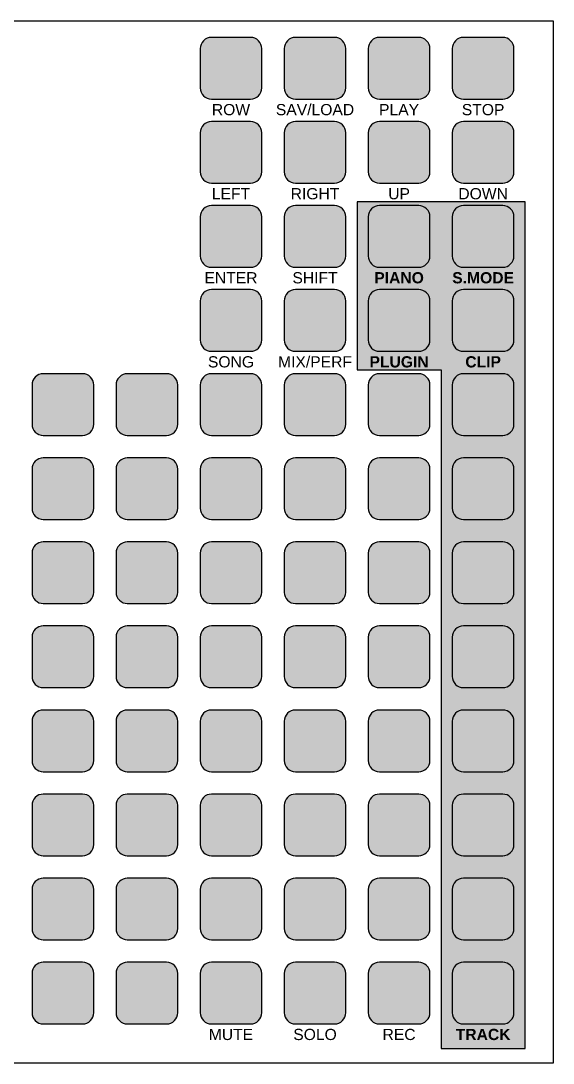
# Model space of a CAD drawing. Header units: millimetres. Extents: x -175 to 2286, y -1714 to 1134.
# Drawn here: x 509.4 to 604.4, y 681.4 to 867.4 of the extents above; entities that cross this region are included whole.
import ezdxf

# ---------------------------------------------------------------- set-up
doc = ezdxf.new("R2010")
doc.units = ezdxf.units.MM
for name, color, linetype in [('maingrid', 7, 'Continuous'), ('panel', 7, 'Continuous'), ('schrift', 7, 'Continuous')]:
    doc.layers.add(name, color=color, linetype=linetype)
doc.styles.get("Standard").update_dxf_attribs({"font": 'arial.ttf'})
doc.styles.add('Stil1', font='arialbd.ttf')

msp = doc.modelspace()

# ---------------------------------------------------------------- hatches: boundary and pattern name
h = msp.add_hatch(color=40)
h.dxf.hatch_style = 1
h.paths.add_polyline_path([(552.411, 862.419, 0.4142136), (550.411, 864.419), (543.411, 864.419, 0.4142136), (541.411, 862.419), (541.411, 855.419, 0.4142136), (543.411, 853.419), (550.411, 853.419, 0.4142136), (552.411, 855.419)])
h = msp.add_hatch(color=1)
h.dxf.hatch_style = 1
h.paths.add_polyline_path([(567.411, 862.419, 0.4142136), (565.411, 864.419), (558.411, 864.419, 0.4142136), (556.411, 862.419), (556.411, 855.419, 0.4142136), (558.411, 853.419), (565.411, 853.419, 0.4142136), (567.411, 855.419)])
h = msp.add_hatch(color=92)
h.dxf.hatch_style = 1
h.paths.add_polyline_path([(582.411, 862.419, 0.4142136), (580.411, 864.419), (573.411, 864.419, 0.4142136), (571.411, 862.419), (571.411, 855.419, 0.4142136), (573.411, 853.419), (580.411, 853.419, 0.4142136), (582.411, 855.419)])
h = msp.add_hatch(color=90)
h.dxf.hatch_style = 1
h.paths.add_polyline_path([(597.411, 862.419, 0.4142136), (595.411, 864.419), (588.411, 864.419, 0.4142136), (586.411, 862.419), (586.411, 855.419, 0.4142136), (588.411, 853.419), (595.411, 853.419, 0.4142136), (597.411, 855.419)])
h = msp.add_hatch(color=253)
h.dxf.hatch_style = 1
h.paths.add_polyline_path([(552.411, 847.419, 0.4142136), (550.411, 849.419), (543.411, 849.419, 0.4142136), (541.411, 847.419), (541.411, 840.419, 0.4142136), (543.411, 838.419), (550.411, 838.419, 0.4142136), (552.411, 840.419)])
h = msp.add_hatch(color=253)
h.dxf.hatch_style = 1
h.paths.add_polyline_path([(567.411, 847.419, 0.4142136), (565.411, 849.419), (558.411, 849.419, 0.4142136), (556.411, 847.419), (556.411, 840.419, 0.4142136), (558.411, 838.419), (565.411, 838.419, 0.4142136), (567.411, 840.419)])
h = msp.add_hatch(color=253)
h.dxf.hatch_style = 1
h.paths.add_polyline_path([(582.411, 847.419, 0.4142136), (580.411, 849.419), (573.411, 849.419, 0.4142136), (571.411, 847.419), (571.411, 840.419, 0.4142136), (573.411, 838.419), (580.411, 838.419, 0.4142136), (582.411, 840.419)])
h = msp.add_hatch(color=253)
h.dxf.hatch_style = 1
h.paths.add_polyline_path([(597.411, 847.419, 0.4142136), (595.411, 849.419), (588.411, 849.419, 0.4142136), (586.411, 847.419), (586.411, 840.419, 0.4142136), (588.411, 838.419), (595.411, 838.419, 0.4142136), (597.411, 840.419)])
h = msp.add_hatch(color=254)
h.dxf.hatch_style = 1
h.paths.add_polyline_path([(599.411, 835.063), (569.411, 835.063), (569.411, 805.092), (584.411, 805.092), (584.411, 684.045), (599.411, 684.045)])
h.paths.add_polyline_path([(588.411, 819.419), (595.411, 819.419, -0.4142136), (597.411, 817.419), (597.411, 810.419, -0.4142136), (595.411, 808.419), (588.411, 808.419, -0.4142136), (586.411, 810.419), (586.411, 817.419, -0.4142136)], flags=16)
h.paths.add_polyline_path([(586.411, 825.419), (586.411, 832.419, -0.4142136), (588.411, 834.419), (595.411, 834.419, -0.4142136), (597.411, 832.419), (597.411, 825.419, -0.4142136), (595.411, 823.419), (588.411, 823.419, -0.4142136)], flags=16)
h.paths.add_polyline_path([(582.411, 817.419), (582.411, 810.419, -0.4142136), (580.411, 808.419), (573.411, 808.419, -0.4142136), (571.411, 810.419), (571.411, 817.419, -0.4142136), (573.411, 819.419), (580.411, 819.419, -0.4142136)], flags=16)
h.paths.add_polyline_path([(580.411, 823.419), (573.411, 823.419, -0.4142136), (571.411, 825.419), (571.411, 832.419, -0.4142136), (573.411, 834.419), (580.411, 834.419, -0.4142136), (582.411, 832.419), (582.411, 825.419, -0.4142136)], flags=16)
h.paths.add_polyline_path([(588.411, 804.419), (595.411, 804.419, -0.4142136), (597.411, 802.419), (597.411, 795.419, -0.4142136), (595.411, 793.419), (588.411, 793.419, -0.4142136), (586.411, 795.419), (586.411, 802.419, -0.4142136)], flags=16)
h.paths.add_polyline_path([(588.411, 789.419), (595.411, 789.419, -0.4142136), (597.411, 787.419), (597.411, 780.419, -0.4142136), (595.411, 778.419), (588.411, 778.419, -0.4142136), (586.411, 780.419), (586.411, 787.419, -0.4142136)], flags=16)
h.paths.add_polyline_path([(588.411, 774.419), (595.411, 774.419, -0.4142136), (597.411, 772.419), (597.411, 765.419, -0.4142136), (595.411, 763.419), (588.411, 763.419, -0.4142136), (586.411, 765.419), (586.411, 772.419, -0.4142136)], flags=16)
h.paths.add_polyline_path([(588.411, 759.419), (595.411, 759.419, -0.4142136), (597.411, 757.419), (597.411, 750.419, -0.4142136), (595.411, 748.419), (588.411, 748.419, -0.4142136), (586.411, 750.419), (586.411, 757.419, -0.4142136)], flags=16)
h.paths.add_polyline_path([(588.411, 744.419), (595.411, 744.419, -0.4142136), (597.411, 742.419), (597.411, 735.419, -0.4142136), (595.411, 733.419), (588.411, 733.419, -0.4142136), (586.411, 735.419), (586.411, 742.419, -0.4142136)], flags=16)
h.paths.add_polyline_path([(588.411, 729.419), (595.411, 729.419, -0.4142136), (597.411, 727.419), (597.411, 720.419, -0.4142136), (595.411, 718.419), (588.411, 718.419, -0.4142136), (586.411, 720.419), (586.411, 727.419, -0.4142136)], flags=16)
h.paths.add_polyline_path([(588.411, 714.419), (595.411, 714.419, -0.4142136), (597.411, 712.419), (597.411, 705.419, -0.4142136), (595.411, 703.419), (588.411, 703.419, -0.4142136), (586.411, 705.419), (586.411, 712.419, -0.4142136)], flags=16)
h.paths.add_polyline_path([(588.411, 699.419), (595.411, 699.419, -0.4142136), (597.411, 697.419), (597.411, 690.419, -0.4142136), (595.411, 688.419), (588.411, 688.419, -0.4142136), (586.411, 690.419), (586.411, 697.419, -0.4142136)], flags=16)
h = msp.add_hatch(color=253)
h.dxf.hatch_style = 1
h.paths.add_polyline_path([(552.411, 832.419, 0.4142136), (550.411, 834.419), (543.411, 834.419, 0.4142136), (541.411, 832.419), (541.411, 825.419, 0.4142136), (543.411, 823.419), (550.411, 823.419, 0.4142136), (552.411, 825.419)])
h = msp.add_hatch(color=253)
h.dxf.hatch_style = 1
h.paths.add_polyline_path([(567.411, 832.419, 0.4142136), (565.411, 834.419), (558.411, 834.419, 0.4142136), (556.411, 832.419), (556.411, 825.419, 0.4142136), (558.411, 823.419), (565.411, 823.419, 0.4142136), (567.411, 825.419)])
at = {"true_color": 0xa1a1a1}
h = msp.add_hatch(color=253, dxfattribs=at)
h.dxf.hatch_style = 1
h.paths.add_polyline_path([(582.411, 832.419, 0.4142136), (580.411, 834.419), (573.411, 834.419, 0.4142136), (571.411, 832.419), (571.411, 825.419, 0.4142136), (573.411, 823.419), (580.411, 823.419, 0.4142136), (582.411, 825.419)])
h = msp.add_hatch(color=253, dxfattribs=at)
h.dxf.hatch_style = 1
h.paths.add_polyline_path([(597.411, 832.419, 0.4142136), (595.411, 834.419), (588.411, 834.419, 0.4142136), (586.411, 832.419), (586.411, 825.419, 0.4142136), (588.411, 823.419), (595.411, 823.419, 0.4142136), (597.411, 825.419)])
at = {"true_color": 0xfffffe}
h = msp.add_hatch(color=7, dxfattribs=at)
h.dxf.hatch_style = 1
h.paths.add_polyline_path([(543.411, 819.419, 0.4142136), (541.411, 817.419), (541.411, 810.419, 0.4142136), (543.411, 808.419), (550.411, 808.419, 0.4142136), (552.411, 810.419), (552.411, 817.419, 0.4142136), (550.411, 819.419)])
h = msp.add_hatch(color=7, dxfattribs=at)
h.dxf.hatch_style = 1
h.paths.add_polyline_path([(567.411, 817.419, 0.4142136), (565.411, 819.419), (558.411, 819.419, 0.4142136), (556.411, 817.419), (556.411, 810.419, 0.4142136), (558.411, 808.419), (565.411, 808.419, 0.4142136), (567.411, 810.419)])
at = {"true_color": 0xa1a1a1}
h = msp.add_hatch(color=253, dxfattribs=at)
h.dxf.hatch_style = 1
h.paths.add_polyline_path([(582.411, 817.419, 0.4142136), (580.411, 819.419), (573.411, 819.419, 0.4142136), (571.411, 817.419), (571.411, 810.419, 0.4142136), (573.411, 808.419), (580.411, 808.419, 0.4142136), (582.411, 810.419)])
h = msp.add_hatch(color=253, dxfattribs=at)
h.dxf.hatch_style = 1
h.paths.add_polyline_path([(597.411, 817.419, 0.4142136), (595.411, 819.419), (588.411, 819.419, 0.4142136), (586.411, 817.419), (586.411, 810.419, 0.4142136), (588.411, 808.419), (595.411, 808.419, 0.4142136), (597.411, 810.419)])
h = msp.add_hatch(color=151)
h.dxf.hatch_style = 1
h.paths.add_polyline_path([(552.411, 802.419, 0.4142136), (550.411, 804.419), (543.411, 804.419, 0.4142136), (541.411, 802.419), (541.411, 795.419, 0.4142136), (543.411, 793.419), (550.411, 793.419, 0.4142136), (552.411, 795.419)])
h = msp.add_hatch(color=151)
h.dxf.hatch_style = 1
h.paths.add_polyline_path([(567.411, 802.419, 0.4142136), (565.411, 804.419), (558.411, 804.419, 0.4142136), (556.411, 802.419), (556.411, 795.419, 0.4142136), (558.411, 793.419), (565.411, 793.419, 0.4142136), (567.411, 795.419)])
h = msp.add_hatch(color=151)
h.dxf.hatch_style = 1
h.paths.add_polyline_path([(582.411, 802.419, 0.4142136), (580.411, 804.419), (573.411, 804.419, 0.4142136), (571.411, 802.419), (571.411, 795.419, 0.4142136), (573.411, 793.419), (580.411, 793.419, 0.4142136), (582.411, 795.419)])
h = msp.add_hatch(color=1)
h.dxf.hatch_style = 1
h.paths.add_polyline_path([(597.411, 802.419, 0.4142136), (595.411, 804.419), (588.411, 804.419, 0.4142136), (586.411, 802.419), (586.411, 795.419, 0.4142136), (588.411, 793.419), (595.411, 793.419, 0.4142136), (597.411, 795.419)])
h = msp.add_hatch(color=151)
h.dxf.hatch_style = 1
h.paths.add_polyline_path([(552.411, 787.419, 0.4142136), (550.411, 789.419), (543.411, 789.419, 0.4142136), (541.411, 787.419), (541.411, 780.419, 0.4142136), (543.411, 778.419), (550.411, 778.419, 0.4142136), (552.411, 780.419)])
h = msp.add_hatch(color=151)
h.dxf.hatch_style = 1
h.paths.add_polyline_path([(567.411, 787.419, 0.4142136), (565.411, 789.419), (558.411, 789.419, 0.4142136), (556.411, 787.419), (556.411, 780.419, 0.4142136), (558.411, 778.419), (565.411, 778.419, 0.4142136), (567.411, 780.419)])
h = msp.add_hatch(color=151)
h.dxf.hatch_style = 1
h.paths.add_polyline_path([(582.411, 787.419, 0.4142136), (580.411, 789.419), (573.411, 789.419, 0.4142136), (571.411, 787.419), (571.411, 780.419, 0.4142136), (573.411, 778.419), (580.411, 778.419, 0.4142136), (582.411, 780.419)])
h = msp.add_hatch(color=6)
h.dxf.hatch_style = 1
h.paths.add_polyline_path([(597.411, 787.419, 0.4142136), (595.411, 789.419), (588.411, 789.419, 0.4142136), (586.411, 787.419), (586.411, 780.419, 0.4142136), (588.411, 778.419), (595.411, 778.419, 0.4142136), (597.411, 780.419)])
h = msp.add_hatch(color=151)
h.dxf.hatch_style = 1
h.paths.add_polyline_path([(552.411, 772.419, 0.4142136), (550.411, 774.419), (543.411, 774.419, 0.4142136), (541.411, 772.419), (541.411, 765.419, 0.4142136), (543.411, 763.419), (550.411, 763.419, 0.4142136), (552.411, 765.419)])
h = msp.add_hatch(color=151)
h.dxf.hatch_style = 1
h.paths.add_polyline_path([(567.411, 772.419, 0.4142136), (565.411, 774.419), (558.411, 774.419, 0.4142136), (556.411, 772.419), (556.411, 765.419, 0.4142136), (558.411, 763.419), (565.411, 763.419, 0.4142136), (567.411, 765.419)])
h = msp.add_hatch(color=151)
h.dxf.hatch_style = 1
h.paths.add_polyline_path([(582.411, 772.419, 0.4142136), (580.411, 774.419), (573.411, 774.419, 0.4142136), (571.411, 772.419), (571.411, 765.419, 0.4142136), (573.411, 763.419), (580.411, 763.419, 0.4142136), (582.411, 765.419)])
h = msp.add_hatch(color=54)
h.dxf.hatch_style = 1
h.paths.add_polyline_path([(597.411, 772.419, 0.4142136), (595.411, 774.419), (588.411, 774.419, 0.4142136), (586.411, 772.419), (586.411, 765.419, 0.4142136), (588.411, 763.419), (595.411, 763.419, 0.4142136), (597.411, 765.419)])
h = msp.add_hatch(color=151)
h.dxf.hatch_style = 1
h.paths.add_polyline_path([(552.411, 757.419, 0.4142136), (550.411, 759.419), (543.411, 759.419, 0.4142136), (541.411, 757.419), (541.411, 750.419, 0.4142136), (543.411, 748.419), (550.411, 748.419, 0.4142136), (552.411, 750.419)])
h = msp.add_hatch(color=151)
h.dxf.hatch_style = 1
h.paths.add_polyline_path([(567.411, 757.419, 0.4142136), (565.411, 759.419), (558.411, 759.419, 0.4142136), (556.411, 757.419), (556.411, 750.419, 0.4142136), (558.411, 748.419), (565.411, 748.419, 0.4142136), (567.411, 750.419)])
h = msp.add_hatch(color=151)
h.dxf.hatch_style = 1
h.paths.add_polyline_path([(582.411, 757.419, 0.4142136), (580.411, 759.419), (573.411, 759.419, 0.4142136), (571.411, 757.419), (571.411, 750.419, 0.4142136), (573.411, 748.419), (580.411, 748.419, 0.4142136), (582.411, 750.419)])
h = msp.add_hatch(color=2)
h.dxf.hatch_style = 1
h.paths.add_polyline_path([(597.411, 757.419, 0.4142136), (595.411, 759.419), (588.411, 759.419, 0.4142136), (586.411, 757.419), (586.411, 750.419, 0.4142136), (588.411, 748.419), (595.411, 748.419, 0.4142136), (597.411, 750.419)])
h = msp.add_hatch(color=151)
h.dxf.hatch_style = 1
h.paths.add_polyline_path([(552.411, 742.419, 0.4142136), (550.411, 744.419), (543.411, 744.419, 0.4142136), (541.411, 742.419), (541.411, 735.419, 0.4142136), (543.411, 733.419), (550.411, 733.419, 0.4142136), (552.411, 735.419)])
h = msp.add_hatch(color=151)
h.dxf.hatch_style = 1
h.paths.add_polyline_path([(567.411, 742.419, 0.4142136), (565.411, 744.419), (558.411, 744.419, 0.4142136), (556.411, 742.419), (556.411, 735.419, 0.4142136), (558.411, 733.419), (565.411, 733.419, 0.4142136), (567.411, 735.419)])
h = msp.add_hatch(color=151)
h.dxf.hatch_style = 1
h.paths.add_polyline_path([(582.411, 742.419, 0.4142136), (580.411, 744.419), (573.411, 744.419, 0.4142136), (571.411, 742.419), (571.411, 735.419, 0.4142136), (573.411, 733.419), (580.411, 733.419, 0.4142136), (582.411, 735.419)])
h = msp.add_hatch(color=150)
h.dxf.hatch_style = 1
h.paths.add_polyline_path([(597.411, 742.419, 0.4142136), (595.411, 744.419), (588.411, 744.419, 0.4142136), (586.411, 742.419), (586.411, 735.419, 0.4142136), (588.411, 733.419), (595.411, 733.419, 0.4142136), (597.411, 735.419)])
h = msp.add_hatch(color=151)
h.dxf.hatch_style = 1
h.paths.add_polyline_path([(552.411, 727.419, 0.4142136), (550.411, 729.419), (543.411, 729.419, 0.4142136), (541.411, 727.419), (541.411, 720.419, 0.4142136), (543.411, 718.419), (550.411, 718.419, 0.4142136), (552.411, 720.419)])
h = msp.add_hatch(color=151)
h.dxf.hatch_style = 1
h.paths.add_polyline_path([(567.411, 727.419, 0.4142136), (565.411, 729.419), (558.411, 729.419, 0.4142136), (556.411, 727.419), (556.411, 720.419, 0.4142136), (558.411, 718.419), (565.411, 718.419, 0.4142136), (567.411, 720.419)])
h = msp.add_hatch(color=151)
h.dxf.hatch_style = 1
h.paths.add_polyline_path([(582.411, 727.419, 0.4142136), (580.411, 729.419), (573.411, 729.419, 0.4142136), (571.411, 727.419), (571.411, 720.419, 0.4142136), (573.411, 718.419), (580.411, 718.419, 0.4142136), (582.411, 720.419)])
h = msp.add_hatch(color=61)
h.dxf.hatch_style = 1
h.paths.add_polyline_path([(597.411, 727.419, 0.4142136), (595.411, 729.419), (588.411, 729.419, 0.4142136), (586.411, 727.419), (586.411, 720.419, 0.4142136), (588.411, 718.419), (595.411, 718.419, 0.4142136), (597.411, 720.419)])
h = msp.add_hatch(color=151)
h.dxf.hatch_style = 1
h.paths.add_polyline_path([(552.411, 712.419, 0.4142136), (550.411, 714.419), (543.411, 714.419, 0.4142136), (541.411, 712.419), (541.411, 705.419, 0.4142136), (543.411, 703.419), (550.411, 703.419, 0.4142136), (552.411, 705.419)])
h = msp.add_hatch(color=151)
h.dxf.hatch_style = 1
h.paths.add_polyline_path([(567.411, 712.419, 0.4142136), (565.411, 714.419), (558.411, 714.419, 0.4142136), (556.411, 712.419), (556.411, 705.419, 0.4142136), (558.411, 703.419), (565.411, 703.419, 0.4142136), (567.411, 705.419)])
h = msp.add_hatch(color=151)
h.dxf.hatch_style = 1
h.paths.add_polyline_path([(582.411, 712.419, 0.4142136), (580.411, 714.419), (573.411, 714.419, 0.4142136), (571.411, 712.419), (571.411, 705.419, 0.4142136), (573.411, 703.419), (580.411, 703.419, 0.4142136), (582.411, 705.419)])
h = msp.add_hatch(color=4)
h.dxf.hatch_style = 1
h.paths.add_polyline_path([(597.411, 712.419, 0.4142136), (595.411, 714.419), (588.411, 714.419, 0.4142136), (586.411, 712.419), (586.411, 705.419, 0.4142136), (588.411, 703.419), (595.411, 703.419, 0.4142136), (597.411, 705.419)])
h = msp.add_hatch(color=151)
h.dxf.hatch_style = 1
h.paths.add_polyline_path([(552.411, 697.419, 0.4142136), (550.411, 699.419), (543.411, 699.419, 0.4142136), (541.411, 697.419), (541.411, 690.419, 0.4142136), (543.411, 688.419), (550.411, 688.419, 0.4142136), (552.411, 690.419)])
h = msp.add_hatch(color=151)
h.dxf.hatch_style = 1
h.paths.add_polyline_path([(567.411, 697.419, 0.4142136), (565.411, 699.419), (558.411, 699.419, 0.4142136), (556.411, 697.419), (556.411, 690.419, 0.4142136), (558.411, 688.419), (565.411, 688.419, 0.4142136), (567.411, 690.419)])
h = msp.add_hatch(color=151)
h.dxf.hatch_style = 1
h.paths.add_polyline_path([(582.411, 697.419, 0.4142136), (580.411, 699.419), (573.411, 699.419, 0.4142136), (571.411, 697.419), (571.411, 690.419, 0.4142136), (573.411, 688.419), (580.411, 688.419, 0.4142136), (582.411, 690.419)])
h = msp.add_hatch(color=3)
h.dxf.hatch_style = 1
h.paths.add_polyline_path([(597.411, 697.419, 0.4142136), (595.411, 699.419), (588.411, 699.419, 0.4142136), (586.411, 697.419), (586.411, 690.419, 0.4142136), (588.411, 688.419), (595.411, 688.419, 0.4142136), (597.411, 690.419)])
at = {"layer": 'maingrid'}
h = msp.add_hatch(color=252, dxfattribs=at)
h.dxf.hatch_style = 1
h.paths.add_polyline_path([(522.411, 802.419, 0.4142136), (520.411, 804.419), (513.411, 804.419, 0.4142136), (511.411, 802.419), (511.411, 795.419, 0.4142136), (513.411, 793.419), (520.411, 793.419, 0.4142136), (522.411, 795.419)])
h = msp.add_hatch(color=252, dxfattribs=at)
h.dxf.hatch_style = 1
h.paths.add_polyline_path([(537.411, 802.419, 0.4142136), (535.411, 804.419), (528.411, 804.419, 0.4142136), (526.411, 802.419), (526.411, 795.419, 0.4142136), (528.411, 793.419), (535.411, 793.419, 0.4142136), (537.411, 795.419)])
h = msp.add_hatch(color=252, dxfattribs=at)
h.dxf.hatch_style = 1
h.paths.add_polyline_path([(522.411, 787.419, 0.4142136), (520.411, 789.419), (513.411, 789.419, 0.4142136), (511.411, 787.419), (511.411, 780.419, 0.4142136), (513.411, 778.419), (520.411, 778.419, 0.4142136), (522.411, 780.419)])
h = msp.add_hatch(color=252, dxfattribs=at)
h.dxf.hatch_style = 1
h.paths.add_polyline_path([(537.411, 787.419, 0.4142136), (535.411, 789.419), (528.411, 789.419, 0.4142136), (526.411, 787.419), (526.411, 780.419, 0.4142136), (528.411, 778.419), (535.411, 778.419, 0.4142136), (537.411, 780.419)])
h = msp.add_hatch(color=252, dxfattribs=at)
h.dxf.hatch_style = 1
h.paths.add_polyline_path([(522.411, 772.419, 0.4142136), (520.411, 774.419), (513.411, 774.419, 0.4142136), (511.411, 772.419), (511.411, 765.419, 0.4142136), (513.411, 763.419), (520.411, 763.419, 0.4142136), (522.411, 765.419)])
h = msp.add_hatch(color=252, dxfattribs=at)
h.dxf.hatch_style = 1
h.paths.add_polyline_path([(537.411, 772.419, 0.4142136), (535.411, 774.419), (528.411, 774.419, 0.4142136), (526.411, 772.419), (526.411, 765.419, 0.4142136), (528.411, 763.419), (535.411, 763.419, 0.4142136), (537.411, 765.419)])
h = msp.add_hatch(color=252, dxfattribs=at)
h.dxf.hatch_style = 1
h.paths.add_polyline_path([(522.411, 757.419, 0.4142136), (520.411, 759.419), (513.411, 759.419, 0.4142136), (511.411, 757.419), (511.411, 750.419, 0.4142136), (513.411, 748.419), (520.411, 748.419, 0.4142136), (522.411, 750.419)])
h = msp.add_hatch(color=252, dxfattribs=at)
h.dxf.hatch_style = 1
h.paths.add_polyline_path([(537.411, 757.419, 0.4142136), (535.411, 759.419), (528.411, 759.419, 0.4142136), (526.411, 757.419), (526.411, 750.419, 0.4142136), (528.411, 748.419), (535.411, 748.419, 0.4142136), (537.411, 750.419)])
h = msp.add_hatch(color=252, dxfattribs=at)
h.dxf.hatch_style = 1
h.paths.add_polyline_path([(522.411, 742.419, 0.4142136), (520.411, 744.419), (513.411, 744.419, 0.4142136), (511.411, 742.419), (511.411, 735.419, 0.4142136), (513.411, 733.419), (520.411, 733.419, 0.4142136), (522.411, 735.419)])
h = msp.add_hatch(color=252, dxfattribs=at)
h.dxf.hatch_style = 1
h.paths.add_polyline_path([(537.411, 742.419, 0.4142136), (535.411, 744.419), (528.411, 744.419, 0.4142136), (526.411, 742.419), (526.411, 735.419, 0.4142136), (528.411, 733.419), (535.411, 733.419, 0.4142136), (537.411, 735.419)])
h = msp.add_hatch(color=252, dxfattribs=at)
h.dxf.hatch_style = 1
h.paths.add_polyline_path([(522.411, 727.419, 0.4142136), (520.411, 729.419), (513.411, 729.419, 0.4142136), (511.411, 727.419), (511.411, 720.419, 0.4142136), (513.411, 718.419), (520.411, 718.419, 0.4142136), (522.411, 720.419)])
h = msp.add_hatch(color=252, dxfattribs=at)
h.dxf.hatch_style = 1
h.paths.add_polyline_path([(537.411, 727.419, 0.4142136), (535.411, 729.419), (528.411, 729.419, 0.4142136), (526.411, 727.419), (526.411, 720.419, 0.4142136), (528.411, 718.419), (535.411, 718.419, 0.4142136), (537.411, 720.419)])
h = msp.add_hatch(color=252, dxfattribs=at)
h.dxf.hatch_style = 1
h.paths.add_polyline_path([(522.411, 712.419, 0.4142136), (520.411, 714.419), (513.411, 714.419, 0.4142136), (511.411, 712.419), (511.411, 705.419, 0.4142136), (513.411, 703.419), (520.411, 703.419, 0.4142136), (522.411, 705.419)])
h = msp.add_hatch(color=252, dxfattribs=at)
h.dxf.hatch_style = 1
h.paths.add_polyline_path([(537.411, 712.419, 0.4142136), (535.411, 714.419), (528.411, 714.419, 0.4142136), (526.411, 712.419), (526.411, 705.419, 0.4142136), (528.411, 703.419), (535.411, 703.419, 0.4142136), (537.411, 705.419)])
h = msp.add_hatch(color=252, dxfattribs=at)
h.dxf.hatch_style = 1
h.paths.add_polyline_path([(522.411, 697.419, 0.4142136), (520.411, 699.419), (513.411, 699.419, 0.4142136), (511.411, 697.419), (511.411, 690.419, 0.4142136), (513.411, 688.419), (520.411, 688.419, 0.4142136), (522.411, 690.419)])
h = msp.add_hatch(color=252, dxfattribs=at)
h.dxf.hatch_style = 1
h.paths.add_polyline_path([(537.411, 697.419, 0.4142136), (535.411, 699.419), (528.411, 699.419, 0.4142136), (526.411, 697.419), (526.411, 690.419, 0.4142136), (528.411, 688.419), (535.411, 688.419, 0.4142136), (537.411, 690.419)])

# ---------------------------------------------------------------- linework, layer by layer
for points in [[(294.411, 867.379), (604.411, 867.379), (604.411, 681.419), (294.411, 681.419)], [(569.411, 805.092), (584.411, 805.092), (584.411, 684.045), (599.411, 684.045), (599.411, 835.063), (569.411, 835.063)]]:
    msp.add_lwpolyline(points, close=True)
at = {"layer": 'panel'}
for points in [[(543.411, 853.419), (550.411, 853.419, 0.4142136), (552.411, 855.419), (552.411, 862.419, 0.4142136), (550.411, 864.419), (543.411, 864.419, 0.4142136), (541.411, 862.419), (541.411, 855.419, 0.4142136)], [(558.411, 853.419), (565.411, 853.419, 0.4142136), (567.411, 855.419), (567.411, 862.419, 0.4142136), (565.411, 864.419), (558.411, 864.419, 0.4142136), (556.411, 862.419), (556.411, 855.419, 0.4142136)], [(573.411, 853.419), (580.411, 853.419, 0.4142136), (582.411, 855.419), (582.411, 862.419, 0.4142136), (580.411, 864.419), (573.411, 864.419, 0.4142136), (571.411, 862.419), (571.411, 855.419, 0.4142136)], [(588.411, 853.419), (595.411, 853.419, 0.4142136), (597.411, 855.419), (597.411, 862.419, 0.4142136), (595.411, 864.419), (588.411, 864.419, 0.4142136), (586.411, 862.419), (586.411, 855.419, 0.4142136)], [(543.411, 838.419), (550.411, 838.419, 0.4142136), (552.411, 840.419), (552.411, 847.419, 0.4142136), (550.411, 849.419), (543.411, 849.419, 0.4142136), (541.411, 847.419), (541.411, 840.419, 0.4142136)], [(558.411, 838.419), (565.411, 838.419, 0.4142136), (567.411, 840.419), (567.411, 847.419, 0.4142136), (565.411, 849.419), (558.411, 849.419, 0.4142136), (556.411, 847.419), (556.411, 840.419, 0.4142136)], [(573.411, 838.419), (580.411, 838.419, 0.4142136), (582.411, 840.419), (582.411, 847.419, 0.4142136), (580.411, 849.419), (573.411, 849.419, 0.4142136), (571.411, 847.419), (571.411, 840.419, 0.4142136)], [(588.411, 838.419), (595.411, 838.419, 0.4142136), (597.411, 840.419), (597.411, 847.419, 0.4142136), (595.411, 849.419), (588.411, 849.419, 0.4142136), (586.411, 847.419), (586.411, 840.419, 0.4142136)], [(543.411, 823.419), (550.411, 823.419, 0.4142136), (552.411, 825.419), (552.411, 832.419, 0.4142136), (550.411, 834.419), (543.411, 834.419, 0.4142136), (541.411, 832.419), (541.411, 825.419, 0.4142136)], [(558.411, 823.419), (565.411, 823.419, 0.4142136), (567.411, 825.419), (567.411, 832.419, 0.4142136), (565.411, 834.419), (558.411, 834.419, 0.4142136), (556.411, 832.419), (556.411, 825.419, 0.4142136)], [(573.411, 823.419), (580.411, 823.419, 0.4142136), (582.411, 825.419), (582.411, 832.419, 0.4142136), (580.411, 834.419), (573.411, 834.419, 0.4142136), (571.411, 832.419), (571.411, 825.419, 0.4142136)], [(588.411, 823.419), (595.411, 823.419, 0.4142136), (597.411, 825.419), (597.411, 832.419, 0.4142136), (595.411, 834.419), (588.411, 834.419, 0.4142136), (586.411, 832.419), (586.411, 825.419, 0.4142136)], [(543.411, 808.419), (550.411, 808.419, 0.4142136), (552.411, 810.419), (552.411, 817.419, 0.4142136), (550.411, 819.419), (543.411, 819.419, 0.4142136), (541.411, 817.419), (541.411, 810.419, 0.4142136)], [(558.411, 808.419), (565.411, 808.419, 0.4142136), (567.411, 810.419), (567.411, 817.419, 0.4142136), (565.411, 819.419), (558.411, 819.419, 0.4142136), (556.411, 817.419), (556.411, 810.419, 0.4142136)], [(573.411, 808.419), (580.411, 808.419, 0.4142136), (582.411, 810.419), (582.411, 817.419, 0.4142136), (580.411, 819.419), (573.411, 819.419, 0.4142136), (571.411, 817.419), (571.411, 810.419, 0.4142136)], [(588.411, 808.419), (595.411, 808.419, 0.4142136), (597.411, 810.419), (597.411, 817.419, 0.4142136), (595.411, 819.419), (588.411, 819.419, 0.4142136), (586.411, 817.419), (586.411, 810.419, 0.4142136)], [(513.411, 793.419), (520.411, 793.419, 0.4142136), (522.411, 795.419), (522.411, 802.419, 0.4142136), (520.411, 804.419), (513.411, 804.419, 0.4142136), (511.411, 802.419), (511.411, 795.419, 0.4142136)], [(528.411, 793.419), (535.411, 793.419, 0.4142136), (537.411, 795.419), (537.411, 802.419, 0.4142136), (535.411, 804.419), (528.411, 804.419, 0.4142136), (526.411, 802.419), (526.411, 795.419, 0.4142136)], [(543.411, 793.419), (550.411, 793.419, 0.4142136), (552.411, 795.419), (552.411, 802.419, 0.4142136), (550.411, 804.419), (543.411, 804.419, 0.4142136), (541.411, 802.419), (541.411, 795.419, 0.4142136)], [(558.411, 793.419), (565.411, 793.419, 0.4142136), (567.411, 795.419), (567.411, 802.419, 0.4142136), (565.411, 804.419), (558.411, 804.419, 0.4142136), (556.411, 802.419), (556.411, 795.419, 0.4142136)], [(573.411, 793.419), (580.411, 793.419, 0.4142136), (582.411, 795.419), (582.411, 802.419, 0.4142136), (580.411, 804.419), (573.411, 804.419, 0.4142136), (571.411, 802.419), (571.411, 795.419, 0.4142136)], [(588.411, 793.419), (595.411, 793.419, 0.4142136), (597.411, 795.419), (597.411, 802.419, 0.4142136), (595.411, 804.419), (588.411, 804.419, 0.4142136), (586.411, 802.419), (586.411, 795.419, 0.4142136)], [(513.411, 778.419), (520.411, 778.419, 0.4142136), (522.411, 780.419), (522.411, 787.419, 0.4142136), (520.411, 789.419), (513.411, 789.419, 0.4142136), (511.411, 787.419), (511.411, 780.419, 0.4142136)], [(528.411, 778.419), (535.411, 778.419, 0.4142136), (537.411, 780.419), (537.411, 787.419, 0.4142136), (535.411, 789.419), (528.411, 789.419, 0.4142136), (526.411, 787.419), (526.411, 780.419, 0.4142136)], [(543.411, 778.419), (550.411, 778.419, 0.4142136), (552.411, 780.419), (552.411, 787.419, 0.4142136), (550.411, 789.419), (543.411, 789.419, 0.4142136), (541.411, 787.419), (541.411, 780.419, 0.4142136)], [(558.411, 778.419), (565.411, 778.419, 0.4142136), (567.411, 780.419), (567.411, 787.419, 0.4142136), (565.411, 789.419), (558.411, 789.419, 0.4142136), (556.411, 787.419), (556.411, 780.419, 0.4142136)], [(573.411, 778.419), (580.411, 778.419, 0.4142136), (582.411, 780.419), (582.411, 787.419, 0.4142136), (580.411, 789.419), (573.411, 789.419, 0.4142136), (571.411, 787.419), (571.411, 780.419, 0.4142136)], [(588.411, 778.419), (595.411, 778.419, 0.4142136), (597.411, 780.419), (597.411, 787.419, 0.4142136), (595.411, 789.419), (588.411, 789.419, 0.4142136), (586.411, 787.419), (586.411, 780.419, 0.4142136)], [(513.411, 763.419), (520.411, 763.419, 0.4142136), (522.411, 765.419), (522.411, 772.419, 0.4142136), (520.411, 774.419), (513.411, 774.419, 0.4142136), (511.411, 772.419), (511.411, 765.419, 0.4142136)], [(528.411, 763.419), (535.411, 763.419, 0.4142136), (537.411, 765.419), (537.411, 772.419, 0.4142136), (535.411, 774.419), (528.411, 774.419, 0.4142136), (526.411, 772.419), (526.411, 765.419, 0.4142136)], [(543.411, 763.419), (550.411, 763.419, 0.4142136), (552.411, 765.419), (552.411, 772.419, 0.4142136), (550.411, 774.419), (543.411, 774.419, 0.4142136), (541.411, 772.419), (541.411, 765.419, 0.4142136)], [(558.411, 763.419), (565.411, 763.419, 0.4142136), (567.411, 765.419), (567.411, 772.419, 0.4142136), (565.411, 774.419), (558.411, 774.419, 0.4142136), (556.411, 772.419), (556.411, 765.419, 0.4142136)], [(573.411, 763.419), (580.411, 763.419, 0.4142136), (582.411, 765.419), (582.411, 772.419, 0.4142136), (580.411, 774.419), (573.411, 774.419, 0.4142136), (571.411, 772.419), (571.411, 765.419, 0.4142136)], [(588.411, 763.419), (595.411, 763.419, 0.4142136), (597.411, 765.419), (597.411, 772.419, 0.4142136), (595.411, 774.419), (588.411, 774.419, 0.4142136), (586.411, 772.419), (586.411, 765.419, 0.4142136)], [(513.411, 748.419), (520.411, 748.419, 0.4142136), (522.411, 750.419), (522.411, 757.419, 0.4142136), (520.411, 759.419), (513.411, 759.419, 0.4142136), (511.411, 757.419), (511.411, 750.419, 0.4142136)], [(528.411, 748.419), (535.411, 748.419, 0.4142136), (537.411, 750.419), (537.411, 757.419, 0.4142136), (535.411, 759.419), (528.411, 759.419, 0.4142136), (526.411, 757.419), (526.411, 750.419, 0.4142136)], [(543.411, 748.419), (550.411, 748.419, 0.4142136), (552.411, 750.419), (552.411, 757.419, 0.4142136), (550.411, 759.419), (543.411, 759.419, 0.4142136), (541.411, 757.419), (541.411, 750.419, 0.4142136)], [(558.411, 748.419), (565.411, 748.419, 0.4142136), (567.411, 750.419), (567.411, 757.419, 0.4142136), (565.411, 759.419), (558.411, 759.419, 0.4142136), (556.411, 757.419), (556.411, 750.419, 0.4142136)], [(573.411, 748.419), (580.411, 748.419, 0.4142136), (582.411, 750.419), (582.411, 757.419, 0.4142136), (580.411, 759.419), (573.411, 759.419, 0.4142136), (571.411, 757.419), (571.411, 750.419, 0.4142136)], [(588.411, 748.419), (595.411, 748.419, 0.4142136), (597.411, 750.419), (597.411, 757.419, 0.4142136), (595.411, 759.419), (588.411, 759.419, 0.4142136), (586.411, 757.419), (586.411, 750.419, 0.4142136)], [(513.411, 733.419), (520.411, 733.419, 0.4142136), (522.411, 735.419), (522.411, 742.419, 0.4142136), (520.411, 744.419), (513.411, 744.419, 0.4142136), (511.411, 742.419), (511.411, 735.419, 0.4142136)], [(528.411, 733.419), (535.411, 733.419, 0.4142136), (537.411, 735.419), (537.411, 742.419, 0.4142136), (535.411, 744.419), (528.411, 744.419, 0.4142136), (526.411, 742.419), (526.411, 735.419, 0.4142136)], [(543.411, 733.419), (550.411, 733.419, 0.4142136), (552.411, 735.419), (552.411, 742.419, 0.4142136), (550.411, 744.419), (543.411, 744.419, 0.4142136), (541.411, 742.419), (541.411, 735.419, 0.4142136)], [(558.411, 733.419), (565.411, 733.419, 0.4142136), (567.411, 735.419), (567.411, 742.419, 0.4142136), (565.411, 744.419), (558.411, 744.419, 0.4142136), (556.411, 742.419), (556.411, 735.419, 0.4142136)], [(573.411, 733.419), (580.411, 733.419, 0.4142136), (582.411, 735.419), (582.411, 742.419, 0.4142136), (580.411, 744.419), (573.411, 744.419, 0.4142136), (571.411, 742.419), (571.411, 735.419, 0.4142136)], [(588.411, 733.419), (595.411, 733.419, 0.4142136), (597.411, 735.419), (597.411, 742.419, 0.4142136), (595.411, 744.419), (588.411, 744.419, 0.4142136), (586.411, 742.419), (586.411, 735.419, 0.4142136)], [(513.411, 718.419), (520.411, 718.419, 0.4142136), (522.411, 720.419), (522.411, 727.419, 0.4142136), (520.411, 729.419), (513.411, 729.419, 0.4142136), (511.411, 727.419), (511.411, 720.419, 0.4142136)], [(528.411, 718.419), (535.411, 718.419, 0.4142136), (537.411, 720.419), (537.411, 727.419, 0.4142136), (535.411, 729.419), (528.411, 729.419, 0.4142136), (526.411, 727.419), (526.411, 720.419, 0.4142136)], [(543.411, 718.419), (550.411, 718.419, 0.4142136), (552.411, 720.419), (552.411, 727.419, 0.4142136), (550.411, 729.419), (543.411, 729.419, 0.4142136), (541.411, 727.419), (541.411, 720.419, 0.4142136)], [(558.411, 718.419), (565.411, 718.419, 0.4142136), (567.411, 720.419), (567.411, 727.419, 0.4142136), (565.411, 729.419), (558.411, 729.419, 0.4142136), (556.411, 727.419), (556.411, 720.419, 0.4142136)], [(573.411, 718.419), (580.411, 718.419, 0.4142136), (582.411, 720.419), (582.411, 727.419, 0.4142136), (580.411, 729.419), (573.411, 729.419, 0.4142136), (571.411, 727.419), (571.411, 720.419, 0.4142136)], [(588.411, 718.419), (595.411, 718.419, 0.4142136), (597.411, 720.419), (597.411, 727.419, 0.4142136), (595.411, 729.419), (588.411, 729.419, 0.4142136), (586.411, 727.419), (586.411, 720.419, 0.4142136)], [(513.411, 703.419), (520.411, 703.419, 0.4142136), (522.411, 705.419), (522.411, 712.419, 0.4142136), (520.411, 714.419), (513.411, 714.419, 0.4142136), (511.411, 712.419), (511.411, 705.419, 0.4142136)], [(528.411, 703.419), (535.411, 703.419, 0.4142136), (537.411, 705.419), (537.411, 712.419, 0.4142136), (535.411, 714.419), (528.411, 714.419, 0.4142136), (526.411, 712.419), (526.411, 705.419, 0.4142136)], [(543.411, 703.419), (550.411, 703.419, 0.4142136), (552.411, 705.419), (552.411, 712.419, 0.4142136), (550.411, 714.419), (543.411, 714.419, 0.4142136), (541.411, 712.419), (541.411, 705.419, 0.4142136)], [(558.411, 703.419), (565.411, 703.419, 0.4142136), (567.411, 705.419), (567.411, 712.419, 0.4142136), (565.411, 714.419), (558.411, 714.419, 0.4142136), (556.411, 712.419), (556.411, 705.419, 0.4142136)], [(573.411, 703.419), (580.411, 703.419, 0.4142136), (582.411, 705.419), (582.411, 712.419, 0.4142136), (580.411, 714.419), (573.411, 714.419, 0.4142136), (571.411, 712.419), (571.411, 705.419, 0.4142136)], [(588.411, 703.419), (595.411, 703.419, 0.4142136), (597.411, 705.419), (597.411, 712.419, 0.4142136), (595.411, 714.419), (588.411, 714.419, 0.4142136), (586.411, 712.419), (586.411, 705.419, 0.4142136)], [(513.411, 688.419), (520.411, 688.419, 0.4142136), (522.411, 690.419), (522.411, 697.419, 0.4142136), (520.411, 699.419), (513.411, 699.419, 0.4142136), (511.411, 697.419), (511.411, 690.419, 0.4142136)], [(528.411, 688.419), (535.411, 688.419, 0.4142136), (537.411, 690.419), (537.411, 697.419, 0.4142136), (535.411, 699.419), (528.411, 699.419, 0.4142136), (526.411, 697.419), (526.411, 690.419, 0.4142136)], [(543.411, 688.419), (550.411, 688.419, 0.4142136), (552.411, 690.419), (552.411, 697.419, 0.4142136), (550.411, 699.419), (543.411, 699.419, 0.4142136), (541.411, 697.419), (541.411, 690.419, 0.4142136)], [(558.411, 688.419), (565.411, 688.419, 0.4142136), (567.411, 690.419), (567.411, 697.419, 0.4142136), (565.411, 699.419), (558.411, 699.419, 0.4142136), (556.411, 697.419), (556.411, 690.419, 0.4142136)], [(573.411, 688.419), (580.411, 688.419, 0.4142136), (582.411, 690.419), (582.411, 697.419, 0.4142136), (580.411, 699.419), (573.411, 699.419, 0.4142136), (571.411, 697.419), (571.411, 690.419, 0.4142136)], [(588.411, 688.419), (595.411, 688.419, 0.4142136), (597.411, 690.419), (597.411, 697.419, 0.4142136), (595.411, 699.419), (588.411, 699.419, 0.4142136), (586.411, 697.419), (586.411, 690.419, 0.4142136)]]:
    msp.add_lwpolyline(points, format="xyb", close=True, dxfattribs=at)

# ---------------------------------------------------------------- texts
at = {"layer": 'schrift', "char_height": 2, "attachment_point": 2}
for s, insert in [('ROW', (546.911, 852.542)), ('SAV/LOAD', (561.911, 852.542)), ('PLAY', (576.911, 852.542)), ('STOP', (591.911, 852.542)), ('LEFT', (546.911, 837.542)), ('RIGHT', (561.911, 837.542)), ('UP', (576.911, 837.542)), ('DOWN', (591.911, 837.542)), ('ENTER', (546.911, 822.542)), ('SHIFT', (561.911, 822.542)), ('SONG', (546.911, 807.542)), ('MIX/PERF', (561.911, 807.542)), ('MUTE', (546.911, 687.542)), ('SOLO', (561.911, 687.542)), ('REC', (576.911, 687.542))]:
    msp.add_mtext_dynamic_manual_height_columns(s, width=27.57727, gutter_width=12.5, heights=[0], dxfattribs=dict(at, insert=insert))
at = {"layer": 'schrift', "char_height": 2, "attachment_point": 2, "style": 'Stil1'}
for s, insert in [('PIANO', (576.911, 822.542)), ('S.MODE', (591.911, 822.542)), ('PLUGIN', (576.911, 807.542)), ('CLIP', (591.911, 807.542)), ('TRACK', (591.911, 687.542))]:
    msp.add_mtext_dynamic_manual_height_columns(s, width=27.57727, gutter_width=12.5, heights=[0], dxfattribs=dict(at, insert=insert))

doc.saveas('drawing.dxf')
